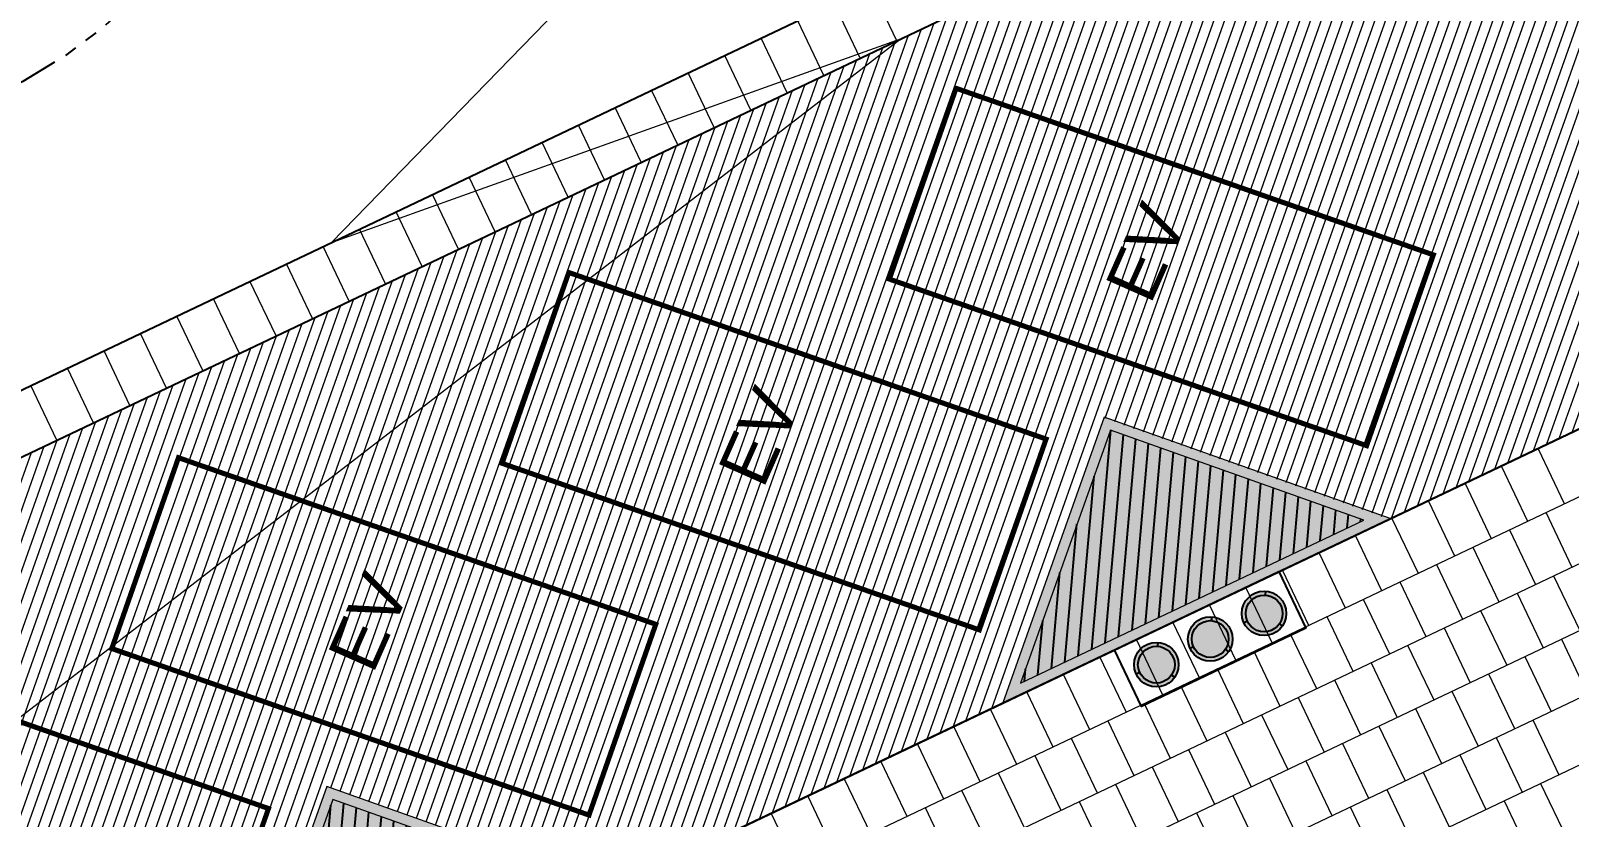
# Model space of a CAD drawing. Header units: metres. Extents: x 678805 to 1359287, y 2747329 to 5497370.
# Drawn here: x 679884.05 to 679899.27, y 2748799.4 to 2748807.18 of the extents above; entities that cross this region are included whole.
import ezdxf
from ezdxf.enums import TextEntityAlignment as Align

# ---------------------------------------------------------------- set-up
doc = ezdxf.new("R2010")
doc.units = ezdxf.units.M
for name, pattern in [('XREF_MON_EIT SUPPORT$0$HIDDEN', [0.375, 0.25, -0.125]), ('XREF_MON_EIT SUPPORT$0$LIM ACERAS$0$PHANTOM2', [1.25, 0.625, -0.125, 0.125, -0.125, 0.125, -0.125]), ('XREF_MON_HSC_FURNITURE$0$DASHED2', [0.375, 0.25, -0.125]), ('XREF_MON_SFT_TREES$0$HIDDEN', [0.375, 0.25, -0.125])]:
    doc.linetypes.add(name, pattern=pattern)
for name, color, linetype in [('00_XREF_MON_HSC_PAVEMENT', 7, 'Continuous'), ('00_XREF_TWQ_BUILDINGS', 7, 'Continuous'), ('00_XREF_TWQ_SFT_TREES', 7, 'Continuous'), ('00_XREF_TWQ_URBAN CONTEXT', 7, 'Continuous'), ('XREF_MON_EIT SUPPORT$0$SL_TREE_CANOPY_', 254, 'XREF_MON_EIT SUPPORT$0$HIDDEN'), ('XREF_MON_EIT SUPPORT$0$SL_TREE_TRUNK_', 254, 'Continuous'), ('XREF_MON_EIT SUPPORT$0$SL_Trees_out_of_scope_', 254, 'Continuous'), ('XREF_MON_GENERAL_LAYOUT$0$02-L-Plan Change', 8, 'Continuous'), ('XREF_MON_HSC_FURNITURE$0$02-L-litter bin', 8, 'Continuous'), ('XREF_MON_HSC_PAVEMENT$0$03-TR-Tree Pit_Green', 74, 'Continuous'), ('XREF_MON_SFT_TREES$0$SL_TREE_CANOPY', 251, 'XREF_MON_SFT_TREES$0$HIDDEN'), ('XREF_MON_SFT_TREES$0$SL_TREE_TRUNK', 251, 'Continuous'), ('XREF_MON_URBAN CONTEXT$0$XREF_MON_EIT SUPPORT', 7, 'Continuous')]:
    doc.layers.add(name, color=color, linetype=linetype)
for name, color, linetype, true_color in [('02-L-Waterfeatures 01', 7, 'Continuous', 0x4da6ff), ('XREF_MON_HSC_PAVEMENT$0$03-TR-Tree Pit_White', 7, 'Continuous', 0xfcfcfc), ('XREF_MON_SFT_TREES$0$SL_TREE_ALBIZIA_LEBBECK', 7, 'Continuous', 0xa3a300), ('XREF_MON_SFT_TREES$0$SL_TREE_ZIZIPHUS_SPINA', 7, 'Continuous', 0xc6d408)]:
    doc.layers.add(name, color=color, linetype=linetype, true_color=true_color)
for name, color, linetype, lineweight in [('XREF_MON_GENERAL_LAYOUT$0$02-L-Level Curves 0.25-0.75m', 33, 'Continuous', 5), ('XREF_MON_GENERAL_LAYOUT$0$02-L-Material Change', 251, 'Continuous', 5), ('XREF_MON_GENERAL_LAYOUT$0$04-BK-Tree Pit', 6, 'Continuous', 5), ('XREF_MON_HSC_FURNITURE$0$02-L- Electric vehicles', 8, 'Continuous', 13), ('XREF_MON_HSC_PAVEMENT$0$02-L-B-Flat Bar', 251, 'Continuous', 5), ('XREF_MON_HSC_PAVEMENT$0$04-BK-Tree Pit', 6, 'Continuous', 5)]:
    doc.layers.add(name, color=color, linetype=linetype, lineweight=lineweight)
doc.layers.add('XREF_MON_HSC_FURNITURE$0$00-AUX', color=2, linetype='Continuous', plot=False)
for name, color, linetype, lineweight, true_color in [('XREF_MON_HSC_PAVEMENT$0$02-L-Joints-Paviment_07_Precast Concrete Blocks 60X40', 7, 'Continuous', 5, 0x999999), ('XREF_MON_HSC_PAVEMENT$0$03-TR-Pavement_07_Precast Concrete Blocks 20X10', 7, 'Continuous', 5, 0x999999), ('XREF_MON_HSC_PAVEMENT$0$03-TR-Pavement_07_Precast Concrete Blocks 60X40', 7, 'Continuous', 5, 0x999999)]:
    doc.layers.add(name, color=color, linetype=linetype, lineweight=lineweight, true_color=true_color)
doc.layers.get('XREF_MON_SFT_TREES$0$SL_TREE_ALBIZIA_LEBBECK').off()
doc.layers.get('XREF_MON_SFT_TREES$0$SL_TREE_ZIZIPHUS_SPINA').off()
doc.styles.add('XREF_MON_GENERAL_LAYOUT$0$Standard', font='arial.ttf')
doc.styles.add('XREF_MON_HSC_FURNITURE$0$ATK_Arial_5.0mm', font='arial.ttf', dxfattribs={"height": 5})

# ---------------------------------------------------------------- blocks, each defined once
blk = doc.blocks.new('XREF_MON_EIT SUPPORT$0$trees_outofboundaries')
at = {"layer": 'XREF_MON_EIT SUPPORT$0$SL_TREE_TRUNK_'}
h = blk.add_hatch(color=256, dxfattribs=at)
h.dxf.hatch_style = 1
edge = h.paths.add_edge_path()
edge.add_arc((0, 0), 0.25, 0, 360)
at = {"layer": 'XREF_MON_EIT SUPPORT$0$SL_TREE_CANOPY_', "linetype": 'XREF_MON_EIT SUPPORT$0$LIM ACERAS$0$PHANTOM2'}
blk.add_circle((0, 0), 5, dxfattribs=at)
at = {"layer": 'XREF_MON_EIT SUPPORT$0$SL_TREE_TRUNK_'}
blk.add_circle((0, 0), 0.25, dxfattribs=at)
blk = doc.blocks.new('XREF_MON_EIT SUPPORT')
at = {"layer": 'XREF_MON_EIT SUPPORT$0$SL_Trees_out_of_scope_'}
blk.add_blockref('XREF_MON_EIT SUPPORT$0$trees_outofboundaries', (679881.586, 2748811.078), dxfattribs=at)
blk = doc.blocks.new('XREF_MON_URBAN CONTEXT')
at = {"layer": 'XREF_MON_URBAN CONTEXT$0$XREF_MON_EIT SUPPORT'}
blk.add_blockref('XREF_MON_EIT SUPPORT', (0, 0), dxfattribs=at)
blk = doc.blocks.new('XREF_MON_SFT_TREES$0$Ziziphus_spina_christi')
h = blk.add_hatch()
h.set_pattern_fill('ANSI31', color=256, scale=0.1)
edge = h.paths.add_edge_path()
edge.add_arc((0, 0), 5, 0, 360)
at = {"layer": 'XREF_MON_SFT_TREES$0$SL_TREE_TRUNK'}
h = blk.add_hatch(color=256, dxfattribs=at)
h.dxf.hatch_style = 1
edge = h.paths.add_edge_path()
edge.add_arc((0, 0), 0.25, 0, 360)
at = {"layer": 'XREF_MON_SFT_TREES$0$SL_TREE_CANOPY', "linetype": 'XREF_MON_SFT_TREES$0$HIDDEN'}
blk.add_circle((0, 0), 5, dxfattribs=at)
at = {"layer": 'XREF_MON_SFT_TREES$0$SL_TREE_TRUNK'}
blk.add_circle((0, 0), 0.25, dxfattribs=at)
blk = doc.blocks.new('XREF_MON_SFT_TREES$0$Albizia_lebbeck')
h = blk.add_hatch()
h.set_pattern_fill('ANSI31', color=256, scale=0.1)
edge = h.paths.add_edge_path()
edge.add_arc((0, 0), 5, -25.4481, 334.5519)
at = {"layer": 'XREF_MON_SFT_TREES$0$SL_TREE_TRUNK'}
h = blk.add_hatch(color=256, dxfattribs=at)
h.dxf.hatch_style = 1
edge = h.paths.add_edge_path()
edge.add_arc((0, 0), 0.25, 0, 360)
at = {"layer": 'XREF_MON_SFT_TREES$0$SL_TREE_CANOPY', "linetype": 'XREF_MON_SFT_TREES$0$HIDDEN'}
blk.add_circle((0, 0), 5, dxfattribs=at)
at = {"layer": 'XREF_MON_SFT_TREES$0$SL_TREE_TRUNK'}
blk.add_circle((0, 0), 0.25, dxfattribs=at)
blk = doc.blocks.new('XREF_MON_SFT_TREES')
at = {"layer": 'XREF_MON_SFT_TREES$0$SL_TREE_ALBIZIA_LEBBECK', "rotation": 25.44812939262281}
blk.add_blockref('XREF_MON_SFT_TREES$0$Albizia_lebbeck', (679898.836, 2748794.267), dxfattribs=at)
at = {"layer": 'XREF_MON_SFT_TREES$0$SL_TREE_ZIZIPHUS_SPINA', "rotation": 25.44812939262281}
blk.add_blockref('XREF_MON_SFT_TREES$0$Ziziphus_spina_christi', (679905.651, 2748799.726), dxfattribs=at)
blk = doc.blocks.new('XREF_MON_HSC_PAVEMENT$0$Alcorque Parking 8m2')
at = {"layer": 'XREF_MON_HSC_PAVEMENT$0$03-TR-Tree Pit_Green', "ltscale": 0.3}
h = blk.add_hatch(dxfattribs=at)
h.set_pattern_fill('ANSI31', color=256, scale=0.04, angle=40)
h.set_pattern_definition([(85, (-679726.04474, -2748720.75428), (-0.1265167266577, 0.011068779329), [])])
h.paths.add_polyline_path([(-1.079, -0.384), (2.316, 1.231), (-0.189, 2.121)])
at = {"layer": 'XREF_MON_HSC_PAVEMENT$0$03-TR-Tree Pit_White'}
h = blk.add_hatch(color=256, dxfattribs=at)
h.dxf.hatch_style = 1
h.paths.add_polyline_path([(-1.254, -0.578), (2.577, 1.245), (-0.25, 2.249)])
blk = doc.blocks.new('XREF_MON_HSC_PAVEMENT')
at = {"layer": 'XREF_MON_HSC_PAVEMENT$0$03-TR-Pavement_07_Precast Concrete Blocks 20X10'}
h = blk.add_hatch(dxfattribs=at)
h.set_pattern_fill('ANSI31', color=256, scale=0.0315, angle=25.5)
h.set_pattern_definition([(70.5, (0, 0), (-0.094275932128, 0.033384858509), [])])
edge = h.paths.add_edge_path()
edge.add_line((679846.747, 2748785.254), (679848.542, 2748781.477))
edge.add_line((679848.542, 2748781.477), (679851.428, 2748780.438))
edge.add_line((679851.428, 2748780.438), (679855.273, 2748782.267))
edge.add_line((679855.273, 2748782.267), (679856.277, 2748785.094))
edge.add_line((679856.277, 2748785.094), (679859.104, 2748784.09))
edge.add_line((679859.104, 2748784.09), (679862.949, 2748785.92))
edge.add_line((679862.949, 2748785.92), (679863.953, 2748788.747))
edge.add_line((679863.953, 2748788.747), (679866.78, 2748787.743))
edge.add_line((679866.78, 2748787.743), (679870.625, 2748789.573))
edge.add_line((679870.625, 2748789.573), (679871.629, 2748792.4))
edge.add_line((679871.629, 2748792.4), (679874.456, 2748791.396))
edge.add_line((679874.456, 2748791.396), (679878.294, 2748793.222))
edge.add_line((679878.294, 2748793.222), (679879.304, 2748796.052))
edge.add_line((679879.304, 2748796.052), (679882.132, 2748795.049))
edge.add_line((679882.132, 2748795.049), (679885.976, 2748796.878))
edge.add_line((679885.976, 2748796.878), (679886.946, 2748799.611))
edge.add_line((679886.946, 2748799.611), (679886.98, 2748799.704))
edge.add_line((679886.98, 2748799.704), (679889.807, 2748798.7))
edge.add_line((679889.807, 2748798.7), (679893.651, 2748800.53))
edge.add_line((679893.651, 2748800.53), (679894.655, 2748803.357))
edge.add_line((679894.655, 2748803.357), (679897.482, 2748802.353))
edge.add_line((679897.482, 2748802.353), (679901.327, 2748804.183))
edge.add_line((679901.327, 2748804.183), (679902.33, 2748807.009))
edge.add_line((679902.33, 2748807.009), (679905.158, 2748806.006))
edge.add_line((679905.158, 2748806.006), (679909.001, 2748807.835))
edge.add_line((679909.001, 2748807.835), (679909.972, 2748810.567))
edge.add_line((679909.972, 2748810.567), (679912.832, 2748809.658))
edge.add_line((679912.832, 2748809.658), (679916.677, 2748811.487))
edge.add_line((679916.677, 2748811.487), (679917.681, 2748814.314))
edge.add_line((679917.681, 2748814.314), (679920.508, 2748813.31))
edge.add_line((679920.508, 2748813.31), (679924.352, 2748815.139))
edge.add_line((679924.352, 2748815.139), (679925.356, 2748817.966))
edge.add_line((679925.356, 2748817.966), (679928.18, 2748816.961))
edge.add_line((679928.18, 2748816.961), (679932.025, 2748818.791))
edge.add_line((679932.025, 2748818.791), (679933.03, 2748821.618))
edge.add_line((679933.03, 2748821.618), (679935.857, 2748820.614))
edge.add_line((679935.857, 2748820.614), (679939.701, 2748822.444))
edge.add_line((679939.701, 2748822.444), (679940.705, 2748825.27))
edge.add_line((679940.705, 2748825.27), (679943.555, 2748824.267))
edge.add_line((679943.555, 2748824.267), (679947.475, 2748826.144))
edge.add_line((679947.475, 2748826.144), (679948.507, 2748829.047))
edge.add_line((679948.507, 2748829.047), (679946.708, 2748832.826))
edge.add_line((679946.708, 2748832.826), (679846.744, 2748785.257))
at = {"layer": 'XREF_MON_HSC_PAVEMENT$0$02-L-B-Flat Bar'}
blk.add_lwpolyline([(679851.427, 2748780.438), (679947.475, 2748826.144)], dxfattribs=at)
at = {"layer": 'XREF_MON_HSC_PAVEMENT$0$02-L-Joints-Paviment_07_Precast Concrete Blocks 60X40'}
blk.add_line((679846.744, 2748785.257), (679903.997, 2748812.502), dxfattribs=at)
for points in [[(679892.615, 2748807.085), (679892.357, 2748807.626)], [(679892.254, 2748806.913), (679891.996, 2748807.454)], [(679891.892, 2748806.741), (679891.635, 2748807.282)], [(679891.531, 2748806.57), (679891.274, 2748807.11)], [(679891.17, 2748806.398), (679890.913, 2748806.938)], [(679890.809, 2748806.226), (679890.552, 2748806.767)], [(679890.448, 2748806.054), (679890.19, 2748806.595)], [(679890.086, 2748805.882), (679889.829, 2748806.423)], [(679889.725, 2748805.71), (679889.468, 2748806.251)], [(679889.364, 2748805.538), (679889.107, 2748806.079)], [(679889.003, 2748805.366), (679888.746, 2748805.907)], [(679888.642, 2748805.195), (679888.384, 2748805.735)], [(679888.281, 2748805.023), (679888.023, 2748805.563)], [(679887.919, 2748804.851), (679887.662, 2748805.392)], [(679887.558, 2748804.679), (679887.301, 2748805.22)], [(679887.197, 2748804.507), (679886.94, 2748805.048)], [(679886.836, 2748804.335), (679886.578, 2748804.876)], [(679886.475, 2748804.163), (679886.217, 2748804.704)], [(679886.113, 2748803.991), (679885.856, 2748804.532)], [(679885.752, 2748803.82), (679885.495, 2748804.36)], [(679885.391, 2748803.648), (679885.134, 2748804.188)], [(679885.03, 2748803.476), (679884.773, 2748804.017)], [(679884.669, 2748803.304), (679884.411, 2748803.845)], [(679884.307, 2748803.132), (679884.05, 2748803.673)], [(679898.959, 2748803.045), (679899.217, 2748802.504)], [(679898.598, 2748802.873), (679898.856, 2748802.332)], [(679898.237, 2748802.702), (679898.494, 2748802.16)], [(679897.875, 2748802.53), (679898.133, 2748801.988)], [(679899.036, 2748802.418), (679899.294, 2748801.876)], [(679897.514, 2748802.358), (679897.772, 2748801.816)], [(679898.675, 2748802.246), (679898.933, 2748801.704)], [(679897.153, 2748802.186), (679897.411, 2748801.644)], [(679896.792, 2748802.014), (679897.05, 2748801.472)], [(679898.314, 2748802.074), (679898.572, 2748801.532)], [(679896.431, 2748801.842), (679896.689, 2748801.3)], [(679897.953, 2748801.902), (679898.21, 2748801.36)], [(679899.113, 2748801.79), (679899.371, 2748801.248)], [(679896.069, 2748801.67), (679896.327, 2748801.129)], [(679897.591, 2748801.73), (679897.849, 2748801.188)], [(679895.708, 2748801.498), (679895.966, 2748800.957)], [(679897.23, 2748801.558), (679897.488, 2748801.016)], [(679898.752, 2748801.618), (679899.01, 2748801.076)], [(679895.347, 2748801.327), (679895.605, 2748800.785)], [(679896.869, 2748801.386), (679897.127, 2748800.845)], [(679898.391, 2748801.446), (679898.649, 2748800.904)], [(679896.508, 2748801.214), (679896.766, 2748800.673)], [(679898.03, 2748801.274), (679898.288, 2748800.732)], [(679894.986, 2748801.155), (679895.244, 2748800.613)], [(679896.147, 2748801.043), (679896.405, 2748800.501)], [(679897.669, 2748801.102), (679897.927, 2748800.561)], [(679899.191, 2748801.162), (679899.448, 2748800.62)], [(679894.625, 2748800.983), (679894.883, 2748800.441)], [(679895.786, 2748800.871), (679896.043, 2748800.329)], [(679897.308, 2748800.93), (679897.565, 2748800.389)], [(679898.829, 2748800.99), (679899.087, 2748800.448)], [(679894.264, 2748800.811), (679894.521, 2748800.269)], [(679896.946, 2748800.759), (679897.204, 2748800.217)], [(679898.468, 2748800.818), (679898.726, 2748800.277)], [(679893.902, 2748800.639), (679894.16, 2748800.097)], [(679895.424, 2748800.699), (679895.682, 2748800.157)], [(679896.585, 2748800.587), (679896.843, 2748800.045)], [(679898.107, 2748800.647), (679898.365, 2748800.105)], [(679893.541, 2748800.467), (679893.799, 2748799.925)], [(679895.063, 2748800.527), (679895.321, 2748799.985)], [(679896.224, 2748800.415), (679896.482, 2748799.873)], [(679897.746, 2748800.475), (679898.004, 2748799.933)], [(679893.18, 2748800.295), (679893.438, 2748799.753)], [(679894.702, 2748800.355), (679894.96, 2748799.813)], [(679897.385, 2748800.303), (679897.643, 2748799.761)], [(679898.907, 2748800.363), (679899.165, 2748799.821)], [(679892.819, 2748800.123), (679893.077, 2748799.582)], [(679894.341, 2748800.183), (679894.599, 2748799.641)], [(679895.863, 2748800.243), (679896.121, 2748799.701)], [(679897.024, 2748800.131), (679897.281, 2748799.589)], [(679898.546, 2748800.191), (679898.803, 2748799.649)], [(679893.98, 2748800.011), (679894.237, 2748799.47)], [(679895.502, 2748800.071), (679895.759, 2748799.529)], [(679896.662, 2748799.959), (679896.92, 2748799.417)], [(679898.184, 2748800.019), (679898.442, 2748799.477)], [(679892.458, 2748799.952), (679892.715, 2748799.41)], [(679893.618, 2748799.839), (679893.876, 2748799.298)], [(679895.14, 2748799.899), (679895.398, 2748799.357)], [(679897.823, 2748799.847), (679898.081, 2748799.305)], [(679892.096, 2748799.78), (679892.354, 2748799.238)], [(679893.257, 2748799.668), (679893.515, 2748799.126)], [(679894.779, 2748799.727), (679895.037, 2748799.186)], [(679896.301, 2748799.787), (679896.559, 2748799.245)], [(679897.462, 2748799.675), (679897.72, 2748799.133)], [(679898.984, 2748799.735), (679899.242, 2748799.193)], [(679891.735, 2748799.608), (679891.993, 2748799.066)], [(679894.418, 2748799.555), (679894.676, 2748799.014)], [(679895.94, 2748799.615), (679896.198, 2748799.073)], [(679897.101, 2748799.503), (679897.359, 2748798.961)], [(679898.623, 2748799.563), (679898.881, 2748799.021)], [(679891.374, 2748799.436), (679891.632, 2748798.894)], [(679892.896, 2748799.496), (679893.154, 2748798.954)], [(679895.579, 2748799.443), (679895.837, 2748798.902)]]:
    blk.add_lwpolyline(points, dxfattribs=at)
at = {"layer": 'XREF_MON_HSC_PAVEMENT$0$03-TR-Pavement_07_Precast Concrete Blocks 60X40'}
for p, q in [((679602.439, 2748661.942), (679961.734, 2748832.918)), ((679602.698, 2748661.401), (679961.992, 2748832.376)), ((679602.956, 2748660.859), (679962.25, 2748831.835)), ((679603.215, 2748660.318), (679962.509, 2748831.293)), ((679603.474, 2748659.776), (679962.768, 2748830.752)), ((679603.732, 2748659.235), (679963.026, 2748830.21))]:
    blk.add_line(p, q, dxfattribs=at)
at = {"layer": 'XREF_MON_HSC_PAVEMENT$0$04-BK-Tree Pit'}
for p in [(679894.918, 2748801.111), (679887.226, 2748797.455)]:
    blk.add_blockref('XREF_MON_HSC_PAVEMENT$0$Alcorque Parking 8m2', p, dxfattribs=at)
blk = doc.blocks.new('XREF_MON_HSC_FURNITURE$0$3 concrete recycling bins')
at = {"true_color": 0xfcfcfc}
h = blk.add_hatch(color=7, dxfattribs=at)
h.dxf.hatch_style = 1
edge = h.paths.add_edge_path()
edge.add_arc((-0.59, 0), 0.22, 0, 360)
h = blk.add_hatch(color=7, dxfattribs=at)
h.dxf.hatch_style = 1
edge = h.paths.add_edge_path()
edge.add_arc((0, 0), 0.22, 0, 360)
h = blk.add_hatch(color=7, dxfattribs=at)
h.dxf.hatch_style = 1
edge = h.paths.add_edge_path()
edge.add_arc((0.59, 0), 0.22, 0, 360)
for points in [[(-0.499, 0.158), (-0.48, 0.191)], [(0.091, 0.158), (0.11, 0.191)], [(0.681, 0.158), (0.7, 0.191)], [(-0.773, 0), (-0.81, 0)], [(-0.182, 0), (-0.22, 0)], [(0.408, 0), (0.37, 0)], [(-0.499, -0.158), (-0.48, -0.191)], [(0.091, -0.158), (0.11, -0.191)], [(0.681, -0.158), (0.7, -0.191)]]:
    blk.add_lwpolyline(points)
for centre, radius in [((-0.59, 0), 0.22), ((-0.59, 0), 0.182), ((0, 0), 0.22), ((0, 0), 0.182), ((0.59, 0), 0.22), ((0.59, 0), 0.182)]:
    blk.add_circle(centre, radius)
at = {"layer": 'XREF_MON_HSC_FURNITURE$0$00-AUX'}
blk.add_lwpolyline([(-0.9, 0.311), (0.9, 0.311), (0.9, -0.311), (-0.9, -0.311)], close=True, dxfattribs=at)
blk = doc.blocks.new('XREF_MON_HSC_FURNITURE$0$Electrical V')
at = {"linetype": 'XREF_MON_HSC_FURNITURE$0$DASHED2', "const_width": 0.05}
blk.add_lwpolyline([(652920.899, 2717123.376), (652922.893, 2717123.537), (652923.296, 2717118.552), (652921.302, 2717118.392)], close=True, dxfattribs=at)
at = {"style": 'XREF_MON_HSC_FURNITURE$0$ATK_Arial_5.0mm'}
blk.add_text('EV', height=0.5, dxfattribs=at).set_placement((652921.703, 2717120.909, 0))
blk = doc.blocks.new('XREF_MON_HSC_FURNITURE')
at = {"layer": 'XREF_MON_HSC_FURNITURE$0$02-L- Electric vehicles', "rotation": 66.13110363666998}
for p in [(2900429.244, 1052254.728, 0), (2900425.413, 1052252.905, 0), (2900421.552, 1052251.072, 0), (2900417.721, 1052249.249, 0)]:
    blk.add_blockref('XREF_MON_HSC_FURNITURE$0$Electrical V', p, dxfattribs=at)
at = {"layer": 'XREF_MON_HSC_FURNITURE$0$02-L-litter bin', "rotation": 25.45070387122793}
blk.add_blockref('XREF_MON_HSC_FURNITURE$0$3 concrete recycling bins', (679895.716, 2748801.164), dxfattribs=at)
blk = doc.blocks.new('XREF_MON_GENERAL_LAYOUT$0$Alcorque Parking 8m2')
blk.add_lwpolyline([(2.316, 1.231), (-0.189, 2.121), (-1.079, -0.384)], close=True)
at = {"layer": 'XREF_MON_GENERAL_LAYOUT$0$02-L-Material Change'}
blk.add_lwpolyline([(2.577, 1.245), (-0.25, 2.249), (-1.254, -0.578)], close=True, dxfattribs=at)
blk = doc.blocks.new('XREF_MON_GENERAL_LAYOUT')
at = {"layer": 'XREF_MON_GENERAL_LAYOUT$0$02-L-Level Curves 0.25-0.75m', "ltscale": 0.3}
blk.add_line((679916.66, 2748835.561), (679887.022, 2748805.088), dxfattribs=at)
blk.add_lwpolyline([(679887.022, 2748805.088), (679887.022, 2748805.088), (679892.662, 2748807.108), (679734.284, 2748685.079)], dxfattribs=at)
at = {"layer": 'XREF_MON_GENERAL_LAYOUT$0$02-L-Material Change', "ltscale": 0.3}
blk.add_lwpolyline([(679851.446, 2748780.447), (679947.475, 2748826.144)], dxfattribs=at)
at = {"layer": 'XREF_MON_GENERAL_LAYOUT$0$02-L-Plan Change'}
for p, q in [((679846.847, 2748785.97, 0), (679946.089, 2748833.196, 0)), ((679847.105, 2748785.429, 0), (679946.347, 2748832.654, 0))]:
    blk.add_line(p, q, dxfattribs=at)
at = {"layer": 'XREF_MON_GENERAL_LAYOUT$0$04-BK-Tree Pit'}
for p in [(679894.918, 2748801.111), (679887.226, 2748797.455)]:
    blk.add_blockref('XREF_MON_GENERAL_LAYOUT$0$Alcorque Parking 8m2', p, dxfattribs=at)
at = {"style": 'XREF_MON_GENERAL_LAYOUT$0$Standard'}
for tag, rotation, p in [('604,00', 330.2643, (679905.77, 2748776.558)), ('603,00', 330.2643, (679901.861, 2748753.477)), ('600,00', 133.826, (679944.597, 2748745.153)), ('602,00', 330.2643, (679883.319, 2748738.727)), ('601,00', 117.8906, (679920.972, 2748732.87)), ('601,00', 330.2643, (679864.777, 2748723.976)), ('600,00', 40.8833, (679777.405, 2748705.444, 1.17)), ('602,00', 330.2643, (679941.275, 2748705.483)), ('601,00', 40.8833, (679701.798, 2748703.889, 1.17)), ('598,00', 62.091, (679810.267, 2748702.619)), ('600,00', 330.2643, (679877.781, 2748691.131)), ('600,00', 19.5511, (679920.444, 2748685.496)), ('601,00', 330.2643, (679934.813, 2748683.804)), ('599,00', 330.2643, (679854.567, 2748679.061)), ('600,00', 88.3928, (679743.913, 2748675.572)), ('599,00', 20.6086, (679924.26, 2748675.216)), ('601,00', 88.3928, (679728.035, 2748671.318, -2)), ('602,00', 88.3928, (679711.826, 2748665.966, -1)), ('603,00', 88.3928, (679695.615, 2748660.611)), ('599,00', 40.8833, (679788.807, 2748655.829, 1.17)), ('601,00', 40.8833, (679627.612, 2748644.603, 1.17)), ('603,00', 41.7058, (679702.499, 2748628.484, 1.17)), ('600,00', 40.8833, (679645.925, 2748597.926, 1.17)), ('599,00', 34.2277, (679673.574, 2748555.136, 5.34))]:
    blk.add_attdef(tag, text='', height=1, rotation=rotation, dxfattribs=at).set_placement(p, align=Align.MIDDLE)
at = {"ltscale": 0.3, "style": 'XREF_MON_GENERAL_LAYOUT$0$Standard'}
for tag, rotation, p in [('603,50', 330.2643, (679911.501, 2748760.57)), ('602,50', 330.2643, (679892.865, 2748745.846)), ('600,50', 133.826, (679933.048, 2748738.729)), ('601,50', 330.2643, (679873.581, 2748731.671)), ('601,50', 101.2857, (679909.522, 2748726.945)), ('602,50', 330.2643, (679948.625, 2748713.86)), ('600,50', 39.606, (679743.243, 2748706.971)), ('600,50', 330.2643, (679880.266, 2748702.726)), ('600,50', 17.3537, (679917.615, 2748690.554)), ('599,50', 330.2643, (679867.197, 2748684.716)), ('599,50', 18.8944, (679921.71, 2748680.578)), ('599,50', 39.606, (679778.991, 2748677.241)), ('600,50', 88.3928, (679735.925, 2748673.586)), ('601,50', 88.3928, (679719.906, 2748668.581)), ('602,50', 88.3928, (679703.474, 2748663.452)), ('598,50', 330.2643, (679861.765, 2748662.397)), ('601,50', 39.606, (679610.513, 2748662.061)), ('600,00', 41.7058, (679752.308, 2748637.685)), ('601,00', 41.7058, (679736.044, 2748634.538)), ('599,00', 35.0835, (679763.043, 2748634.415, 1.17)), ('602,00', 41.7058, (679720.174, 2748633.096, 1.17)), ('600,00', 35.0835, (679747.063, 2748629.903, 1.17)), ('601,00', 35.0835, (679731.246, 2748625.239, 1.17)), ('600,50', 39.606, (679636.92, 2748621.339)), ('602,00', 35.0835, (679715.4, 2748620.639, 1.17)), ('599,50', 28.7604, (679659.482, 2748574.323))]:
    blk.add_attdef(tag, text='', height=1, rotation=rotation, dxfattribs=at).set_placement(p, align=Align.MIDDLE)

msp = doc.modelspace()

# ---------------------------------------------------------------- block references
at = {"layer": '00_XREF_MON_HSC_PAVEMENT'}
msp.add_blockref('XREF_MON_HSC_PAVEMENT', (0, 0), dxfattribs=at)
at = {"layer": '00_XREF_TWQ_BUILDINGS'}
msp.add_blockref('XREF_MON_HSC_FURNITURE', (0, 0), dxfattribs=at)
at = {"layer": '00_XREF_TWQ_SFT_TREES'}
msp.add_blockref('XREF_MON_SFT_TREES', (0, 0), dxfattribs=at)
at = {"layer": '00_XREF_TWQ_URBAN CONTEXT'}
msp.add_blockref('XREF_MON_URBAN CONTEXT', (0, 0), dxfattribs=at)
at = {"layer": '02-L-Waterfeatures 01', "color": 18, "true_color": 0x000000}
msp.add_blockref('XREF_MON_GENERAL_LAYOUT', (0, 0), dxfattribs=at)

doc.saveas('drawing.dxf')
